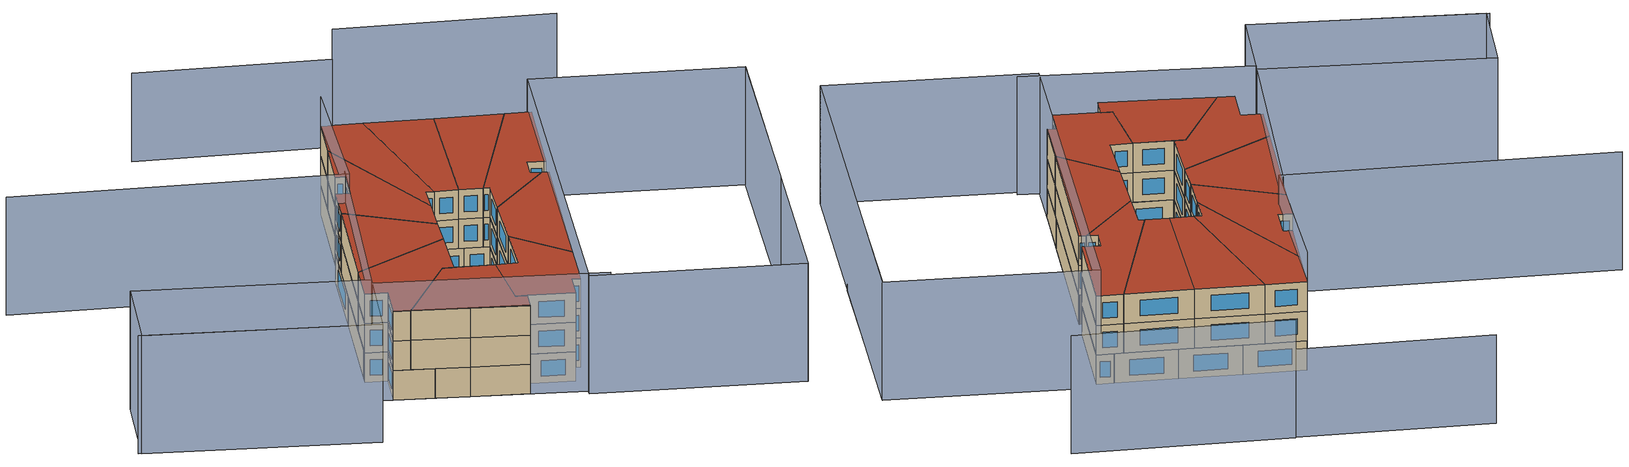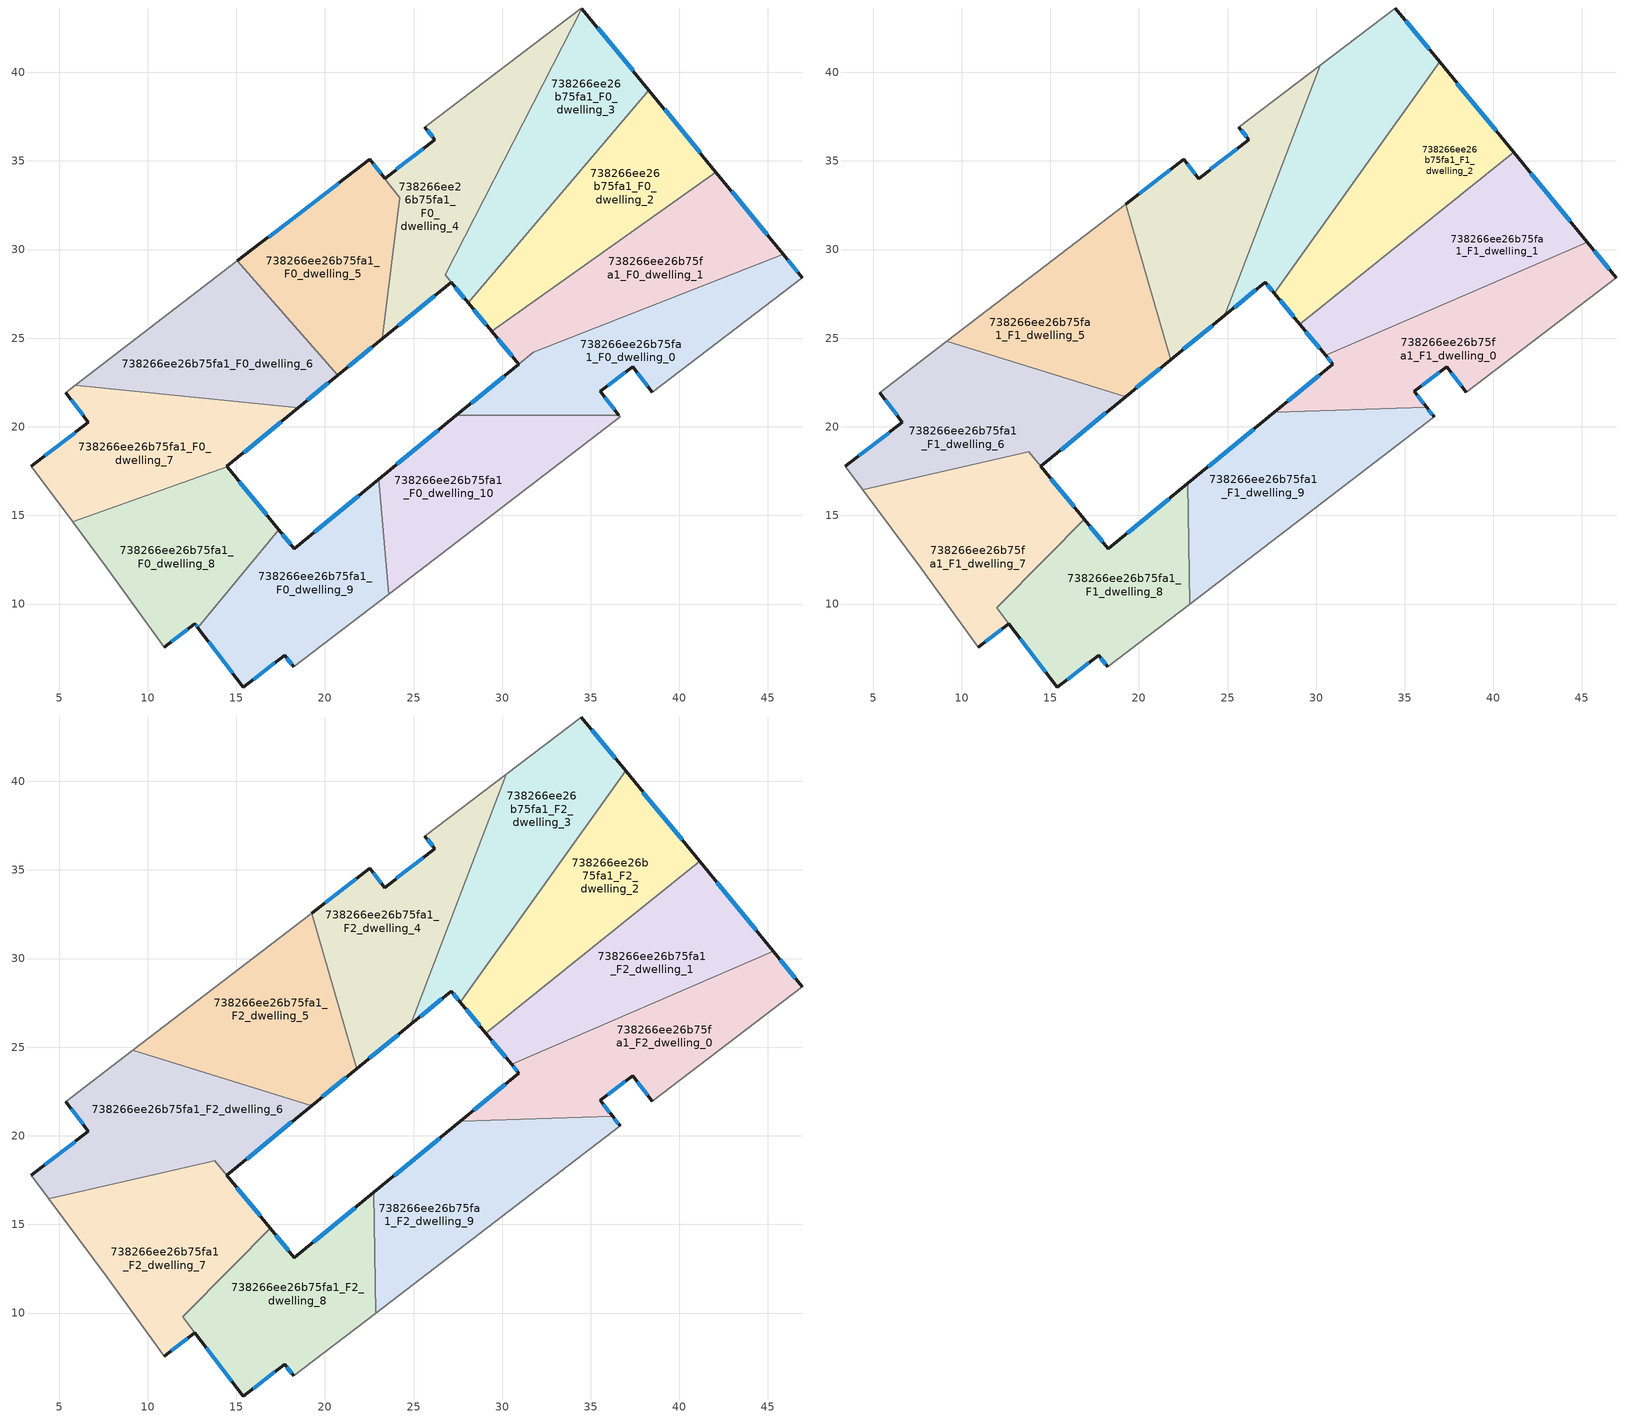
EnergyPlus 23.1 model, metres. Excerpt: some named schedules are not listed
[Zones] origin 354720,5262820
738266ee26b75fa1_F0_dwelling_0
 floor ground (EU_floor_Construction): 45.86,29.74 46.93,28.42 38.47,21.96 37.37,23.4 35.54,22 36.59,20.64 27.42,20.64 31.74,24.2 z0
 wall outside (EU_wall_Construction): 46.93,28.42 45.86,29.74 / 36.59,20.64 35.54,22 37.37,23.4 38.47,21.96 / 30.94,23.53 27.42,20.64 z0:3
 wall adiabatic (EU_wall_Construction): 38.47,21.96 46.93,28.42 z0:3
 wall to 738266ee26b75fa1_F0_dwelling_10 (EU_wall_Construction): 27.42,20.64 36.59,20.64 z0:3
 wall to 738266ee26b75fa1_F0_dwelling_1 (EU_wall_Construction): 31.74,24.2 30.94,23.54 / 45.86,29.74 31.75,24.2 z0:3
 window (EU_Window_Construction): 46.68,28.73 46.11,29.43 / 37.62,23.06 38.21,22.3 / 35.97,22.33 36.94,23.07 / 36.34,20.96 35.79,21.68 / 30.11,22.85 28.25,21.32 z0.7:2.3
 ceiling adiabatic (EU_roof_Construction): 36.59,20.64 36.24,21.09 27.62,20.81 27.42,20.64 z3
738266ee26b75fa1_F0_dwelling_1
 floor ground (EU_floor_Construction): 42.06,34.37 45.86,29.74 31.74,24.2 30.94,23.54 29.4,25.4 z0
 wall outside (EU_wall_Construction): 45.86,29.74 42.06,34.37 / 29.4,25.4 30.94,23.54 z0:3
 wall to 738266ee26b75fa1_F0_dwelling_2 (EU_wall_Construction): 42.06,34.37 29.4,25.4 z0:3
 window (EU_Window_Construction): 44.97,30.82 42.95,33.28 / 29.77,24.96 30.58,23.97 z0.7:2.3
738266ee26b75fa1_F0_dwelling_10
 floor ground (EU_floor_Construction): 36.59,20.64 36.66,20.56 23.61,10.56 23.03,17.03 27.42,20.64 z0
 wall outside (EU_wall_Construction): 27.42,20.64 23.03,17.03 z0:3
 wall to 738266ee26b75fa1_F0_dwelling_9 (EU_wall_Construction): 23.03,17.03 23.61,10.56 z0:3
 wall adiabatic (EU_wall_Construction): 23.61,10.56 36.66,20.56 36.59,20.64 z0:3
 window (EU_Window_Construction): 26.39,19.8 24.06,17.88 z0.7:2.3
 ceiling adiabatic (EU_roof_Construction): 36.66,20.56 36.59,20.64 27.42,20.64 23.03,17.03 23.61,10.56 z3
738266ee26b75fa1_F0_dwelling_2
 floor ground (EU_floor_Construction): 38.27,39 42.06,34.37 29.4,25.4 28.09,26.99 z0
 wall outside (EU_wall_Construction): 28.09,26.99 29.4,25.4 / 42.06,34.37 38.27,39 z0:3
 wall to 738266ee26b75fa1_F0_dwelling_3 (EU_wall_Construction): 38.27,39 28.09,26.99 z0:3
 window (EU_Window_Construction): 28.39,26.62 29.09,25.77 / 41.17,35.46 39.16,37.91 z0.7:2.3
738266ee26b75fa1_F0_dwelling_3
 floor ground (EU_floor_Construction): 34.5,43.6 38.27,39 28.09,26.99 26.78,28.58 z0
 wall outside (EU_wall_Construction): 38.27,39 34.5,43.6 / 27.12,28.16 28.09,26.99 z0:3
 wall to 738266ee26b75fa1_F0_dwelling_4 (EU_wall_Construction): 34.5,43.6 26.78,28.58 27.12,28.16 z0:3
 window (EU_Window_Construction): 37.39,40.08 35.39,42.52 / 27.35,27.88 27.86,27.27 z0.7:2.3
 ceiling adiabatic (EU_roof_Construction): 27.63,27.54 36.97,40.59 34.5,43.6 26.78,28.58 z3
738266ee26b75fa1_F0_dwelling_4
 floor ground (EU_floor_Construction): 34.48,43.63 34.5,43.6 26.78,28.58 27.12,28.16 23.23,24.96 24.21,32.93 23.37,34.01 26.21,36.19 25.65,36.9 z0
 wall outside (EU_wall_Construction): 25.65,36.9 26.21,36.19 23.37,34.01 / 23.23,24.96 27.12,28.16 z0:3
 wall to 738266ee26b75fa1_F0_dwelling_5 (EU_wall_Construction): 23.37,34.01 24.21,32.93 23.23,24.96 z0:3
 wall adiabatic (EU_wall_Construction): 34.5,43.6 34.48,43.63 25.65,36.9 z0:3
 window (EU_Window_Construction): 25.54,35.68 24.04,34.52 / 25.78,36.73 26.08,36.35 / 24.14,25.71 26.21,27.41 z0.7:2.3
738266ee26b75fa1_F0_dwelling_5
 floor ground (EU_floor_Construction): 22.54,35.09 24.21,32.93 23.23,24.96 20.72,22.9 15.07,29.36 z0
 wall outside (EU_wall_Construction): 23.37,34.01 22.54,35.09 15.07,29.36 / 20.72,22.9 23.23,24.96 z0:3
 wall to 738266ee26b75fa1_F0_dwelling_6 (EU_wall_Construction): 15.07,29.36 20.72,22.9 z0:3
 window (EU_Window_Construction): 20.78,33.74 16.82,30.7 / 23.18,34.27 22.73,34.84 / 21.31,23.39 22.64,24.48 z0.7:2.3
738266ee26b75fa1_F0_dwelling_6
 floor ground (EU_floor_Construction): 15.07,29.36 20.72,22.9 18.49,21.07 5.91,22.33 z0
 wall outside (EU_wall_Construction): 18.49,21.07 20.72,22.9 z0:3
 wall to 738266ee26b75fa1_F0_dwelling_7 (EU_wall_Construction): 5.91,22.33 18.49,21.07 z0:3
 wall adiabatic (EU_wall_Construction): 15.07,29.36 5.91,22.33 z0:3
 window (EU_Window_Construction): 19.01,21.5 20.2,22.47 z0.7:2.3
738266ee26b75fa1_F0_dwelling_7
 floor ground (EU_floor_Construction): 18.49,21.07 14.46,17.76 14.48,17.74 5.76,14.64 3.43,17.78 6.66,20.26 5.37,21.92 5.91,22.33 z0
 wall outside (EU_wall_Construction): 5.37,21.92 6.66,20.26 3.43,17.78 / 14.48,17.74 14.46,17.76 18.49,21.07 z0:3
 wall adiabatic (EU_wall_Construction): 5.91,22.33 5.37,21.92 / 3.43,17.78 5.76,14.64 z0:3
 wall to 738266ee26b75fa1_F0_dwelling_8 (EU_wall_Construction): 5.76,14.64 14.48,17.74 z0:3
 window (EU_Window_Construction): 5.67,21.53 6.36,20.65 / 15.41,18.54 17.54,20.29 / 5.9,19.68 4.19,18.36 z0.7:2.3
738266ee26b75fa1_F0_dwelling_8
 floor ground (EU_floor_Construction): 14.48,17.74 17.4,14.2 12.83,8.66 12.66,8.88 10.94,7.55 7.69,12.04 5.76,14.64 z0
 wall outside (EU_wall_Construction): 17.4,14.2 14.48,17.74 / 10.94,7.55 12.66,8.88 12.83,8.66 z0:3
 wall adiabatic (EU_wall_Construction): 5.76,14.64 7.69,12.04 10.94,7.55 z0:3
 wall to 738266ee26b75fa1_F0_dwelling_9 (EU_wall_Construction): 12.83,8.66 17.4,14.2 z0:3
 window (EU_Window_Construction): 16.71,15.03 15.17,16.91 / 12.7,8.83 12.79,8.71 / 11.34,7.86 12.25,8.57 z0.7:2.3
738266ee26b75fa1_F0_dwelling_9
 floor ground (EU_floor_Construction): 23.03,17.03 23.61,10.56 18.24,6.45 17.73,7.11 15.4,5.32 12.83,8.66 17.4,14.2 18.28,13.13 z0
 wall outside (EU_wall_Construction): 12.83,8.66 15.4,5.32 17.73,7.11 18.24,6.45 / 23.03,17.03 18.28,13.13 17.4,14.2 z0:3
 wall adiabatic (EU_wall_Construction): 18.24,6.45 23.61,10.56 z0:3
 window (EU_Window_Construction): 15.94,5.74 17.18,6.69 / 13.43,7.87 14.79,6.1 / 18.07,13.38 17.6,13.95 / 21.91,16.12 19.39,14.05 / 17.85,6.95 18.12,6.6 z0.7:2.3
738266ee26b75fa1_F1_dwelling_0
 floor to 738266ee26b75fa1_F0_dwelling_0 (EU_floor_Construction): 45.86,29.74 46.93,28.42 38.47,21.96 37.37,23.4 35.54,22 36.24,21.09 27.62,20.81 31.75,24.2 z3
 floor to 738266ee26b75fa1_F0_dwelling_1 (EU_floor_Construction): 45.31,30.4 45.86,29.74 31.74,24.2 30.94,23.54 30.54,24.03 z3
 wall outside (EU_wall_Construction): 36.24,21.09 35.54,22 37.37,23.4 38.47,21.96 / 30.54,24.03 30.94,23.54 27.62,20.81 / 46.93,28.42 45.31,30.4 z3:6
 wall to 738266ee26b75fa1_F1_dwelling_9 (EU_wall_Construction): 27.62,20.81 36.24,21.09 z3:6
 wall to 738266ee26b75fa1_F1_dwelling_1 (EU_wall_Construction): 45.31,30.4 30.54,24.03 z3:6
 wall adiabatic (EU_wall_Construction): 38.47,21.96 46.93,28.42 z3:6
 window (EU_Window_Construction): 36.08,21.31 35.71,21.79 / 30.16,22.9 28.4,21.45 / 30.63,23.91 30.85,23.65 / 46.55,28.89 45.69,29.94 / 37.62,23.06 38.21,22.3 / 35.97,22.33 36.94,23.07 z3.7:5.3
738266ee26b75fa1_F1_dwelling_1
 floor to 738266ee26b75fa1_F0_dwelling_1 (EU_floor_Construction): 42.06,34.37 45.31,30.4 30.54,24.03 29.4,25.4 z3
 floor to 738266ee26b75fa1_F0_dwelling_2 (EU_floor_Construction): 41.14,35.5 42.06,34.37 29.4,25.4 29.08,25.79 z3
 wall outside (EU_wall_Construction): 29.08,25.79 30.54,24.03 / 45.31,30.4 41.14,35.5 z3:6
 wall to 738266ee26b75fa1_F1_dwelling_2 (EU_wall_Construction): 41.14,35.5 29.08,25.79 z3:6
 window (EU_Window_Construction): 29.42,25.37 30.2,24.44 / 44.33,31.6 42.12,34.3 z3.7:5.3
738266ee26b75fa1_F1_dwelling_2
 floor to 738266ee26b75fa1_F0_dwelling_2 (EU_floor_Construction): 38.27,39 41.14,35.5 29.08,25.79 28.09,26.99 z3
 floor to 738266ee26b75fa1_F0_dwelling_3 (EU_floor_Construction): 36.97,40.59 38.27,39 28.09,26.99 27.93,27.18 27.63,27.54 z3
 wall outside (EU_wall_Construction): 27.63,27.54 29.08,25.79 / 41.14,35.5 36.97,40.59 z3:6
 wall to 738266ee26b75fa1_F1_dwelling_3 (EU_wall_Construction): 36.97,40.59 27.63,27.54 z3:6
 window (EU_Window_Construction): 27.97,27.13 28.74,26.2 / 40.16,36.69 37.95,39.39 z3.7:5.3
738266ee26b75fa1_F1_dwelling_3
 floor to 738266ee26b75fa1_F0_dwelling_4 (EU_floor_Construction): 34.48,43.63 34.5,43.6 26.78,28.58 27.12,28.16 24.85,26.29 30.23,40.39 z3
 floor adiabatic (EU_floor_Construction): 34.5,43.6 34.48,43.63 36.97,40.59 27.63,27.54 26.78,28.58 z3
 wall outside (EU_wall_Construction): 24.85,26.29 27.12,28.16 27.63,27.54 / 36.97,40.59 34.48,43.63 z3:6
 wall to 738266ee26b75fa1_F1_dwelling_4 (EU_wall_Construction): 30.23,40.39 24.85,26.29 z3:6
 wall adiabatic (EU_wall_Construction): 34.48,43.63 30.23,40.39 z3:6
 window (EU_Window_Construction): 27.24,28.01 27.51,27.68 / 25.39,26.73 26.59,27.72 / 36.38,41.3 35.06,42.92 z3.7:5.3
738266ee26b75fa1_F1_dwelling_4
 floor to 738266ee26b75fa1_F0_dwelling_4 (EU_floor_Construction): 30.23,40.39 24.85,26.29 23.23,24.96 24.21,32.93 23.37,34.01 26.21,36.19 25.65,36.9 z3
 floor to 738266ee26b75fa1_F0_dwelling_5 (EU_floor_Construction): 22.54,35.09 24.21,32.93 23.23,24.96 21.79,23.78 19.26,32.57 z3
 wall outside (EU_wall_Construction): 25.65,36.9 26.21,36.19 23.37,34.01 22.54,35.09 19.26,32.57 / 21.79,23.78 24.85,26.29 z3:6
 wall adiabatic (EU_wall_Construction): 30.23,40.39 25.65,36.9 z3:6
 wall to 738266ee26b75fa1_F1_dwelling_5 (EU_wall_Construction): 19.26,32.57 21.79,23.78 z3:6
 window (EU_Window_Construction): 25.54,35.68 24.04,34.52 / 25.78,36.73 26.08,36.35 / 22.51,24.37 24.14,25.7 / 21.77,34.5 20.03,33.16 / 23.18,34.26 22.74,34.83 z3.7:5.3
738266ee26b75fa1_F1_dwelling_5
 floor to 738266ee26b75fa1_F0_dwelling_6 (EU_floor_Construction): 15.07,29.36 20.72,22.9 19.27,21.71 9.16,24.83 z3
 floor to 738266ee26b75fa1_F0_dwelling_5 (EU_floor_Construction): 19.26,32.57 21.79,23.78 20.72,22.9 15.07,29.36 z3
 wall outside (EU_wall_Construction): 19.27,21.71 21.79,23.78 z3:6
 wall to 738266ee26b75fa1_F1_dwelling_6 (EU_wall_Construction): 9.16,24.83 19.27,21.71 z3:6
 wall adiabatic (EU_wall_Construction): 19.26,32.57 9.16,24.83 z3:6
 window (EU_Window_Construction): 19.86,22.19 21.2,23.29 z3.7:5.3
738266ee26b75fa1_F1_dwelling_6
 floor to 738266ee26b75fa1_F0_dwelling_6 (EU_floor_Construction): 19.27,21.71 18.49,21.07 5.91,22.33 9.16,24.83 z3
 floor to 738266ee26b75fa1_F0_dwelling_7 (EU_floor_Construction): 18.49,21.07 14.46,17.76 13.77,18.6 4.41,16.45 3.43,17.78 6.66,20.26 5.37,21.92 5.91,22.33 z3
 wall outside (EU_wall_Construction): 5.37,21.92 6.66,20.26 3.43,17.78 / 14.46,17.76 19.27,21.71 z3:6
 wall adiabatic (EU_wall_Construction): 3.43,17.78 4.41,16.45 / 9.16,24.83 5.37,21.92 z3:6
 wall to 738266ee26b75fa1_F1_dwelling_7 (EU_wall_Construction): 4.41,16.45 13.77,18.6 14.46,17.76 z3:6
 window (EU_Window_Construction): 5.9,19.68 4.19,18.36 / 5.67,21.53 6.36,20.65 / 15.59,18.69 18.14,20.78 z3.7:5.3
738266ee26b75fa1_F1_dwelling_7
 floor to 738266ee26b75fa1_F0_dwelling_7 (EU_floor_Construction): 13.77,18.6 14.48,17.73 5.76,14.64 4.41,16.45 z3
 floor to 738266ee26b75fa1_F0_dwelling_8 (EU_floor_Construction): 14.48,17.73 16.91,14.79 11.97,9.78 12.66,8.88 10.94,7.55 7.69,12.04 5.76,14.64 z3
 wall outside (EU_wall_Construction): 10.94,7.55 12.66,8.88 / 16.91,14.79 14.46,17.76 z3:6
 wall adiabatic (EU_wall_Construction): 4.41,16.45 7.69,12.04 10.94,7.55 z3:6
 wall to 738266ee26b75fa1_F1_dwelling_8 (EU_wall_Construction): 12.66,8.88 11.97,9.78 14.76,12.61 / 14.77,12.61 16.91,14.79 z3:6
 window (EU_Window_Construction): 11.34,7.86 12.25,8.57 / 16.34,15.48 15.04,17.06 z3.7:5.3
738266ee26b75fa1_F1_dwelling_8
 floor to 738266ee26b75fa1_F0_dwelling_9 (EU_floor_Construction): 22.76,16.81 22.87,9.99 18.24,6.45 17.73,7.11 15.4,5.32 12.83,8.66 17.4,14.2 18.28,13.13 z3
 floor to 738266ee26b75fa1_F0_dwelling_8 (EU_floor_Construction): 16.91,14.79 17.4,14.2 12.83,8.66 11.97,9.78 z3
 wall outside (EU_wall_Construction): 22.76,16.81 18.28,13.13 16.91,14.79 / 12.66,8.88 15.4,5.32 17.73,7.11 18.24,6.45 z3:6
 wall to 738266ee26b75fa1_F1_dwelling_9 (EU_wall_Construction): 22.87,9.99 22.76,16.81 z3:6
 wall adiabatic (EU_wall_Construction): 18.24,6.45 22.87,9.99 z3:6
 window (EU_Window_Construction): 17.96,13.52 17.24,14.4 / 21.71,15.95 19.33,14 / 17.85,6.95 18.12,6.6 / 15.94,5.74 17.18,6.69 / 13.3,8.04 14.75,6.15 z3.7:5.3
738266ee26b75fa1_F1_dwelling_9
 floor to 738266ee26b75fa1_F0_dwelling_9 (EU_floor_Construction): 23.03,17.03 23.61,10.56 22.87,9.99 22.76,16.81 z3
 floor adiabatic (EU_floor_Construction): 36.24,21.09 36.66,20.56 22.87,9.99 23.61,10.56 23.03,17.03 22.76,16.81 27.62,20.81 z3
 wall outside (EU_wall_Construction): 27.62,20.81 22.76,16.81 / 36.66,20.56 36.24,21.09 z3:6
 wall adiabatic (EU_wall_Construction): 22.87,9.99 36.66,20.56 z3:6
 window (EU_Window_Construction): 26.48,19.87 23.9,17.75 / 36.56,20.68 36.34,20.97 z3.7:5.3
738266ee26b75fa1_F2_dwelling_0
 floor to 738266ee26b75fa1_F1_dwelling_0 (EU_floor_Construction): 45.31,30.4 46.93,28.42 38.47,21.96 37.37,23.4 35.54,22 36.24,21.09 27.62,20.81 30.94,23.54 30.54,24.03 z6
 wall outside (EU_wall_Construction): 36.24,21.09 35.54,22 37.37,23.4 38.47,21.96 / 30.54,24.03 30.94,23.54 27.62,20.81 / 46.93,28.42 45.31,30.4 z6:9
 wall to 738266ee26b75fa1_F2_dwelling_9 (EU_wall_Construction): 27.62,20.81 36.24,21.09 z6:9
 wall to 738266ee26b75fa1_F2_dwelling_1 (EU_wall_Construction): 45.31,30.4 30.54,24.03 z6:9
 wall adiabatic (EU_wall_Construction): 38.47,21.96 46.93,28.42 z6:9
 window (EU_Window_Construction): 36.08,21.31 35.71,21.79 / 30.16,22.9 28.4,21.45 / 30.63,23.91 30.85,23.65 / 46.55,28.89 45.69,29.94 / 37.62,23.06 38.21,22.3 / 35.97,22.33 36.94,23.07 z6.7:8.3
 roof outside (EU_roof_Construction): 46.93,28.42 45.31,30.4 30.54,24.03 30.94,23.54 27.62,20.81 36.24,21.09 35.54,22 37.37,23.4 38.47,21.96 z9
738266ee26b75fa1_F2_dwelling_1
 floor to 738266ee26b75fa1_F1_dwelling_1 (EU_floor_Construction): 41.14,35.5 45.31,30.4 30.54,24.03 29.08,25.79 z6
 wall outside (EU_wall_Construction): 29.08,25.79 30.54,24.03 / 45.31,30.4 41.14,35.5 z6:9
 wall to 738266ee26b75fa1_F2_dwelling_2 (EU_wall_Construction): 41.14,35.5 29.08,25.79 z6:9
 window (EU_Window_Construction): 29.42,25.37 30.2,24.44 / 44.33,31.6 42.12,34.3 z6.7:8.3
 roof outside (EU_roof_Construction): 45.31,30.4 41.14,35.5 29.08,25.79 30.54,24.03 z9
738266ee26b75fa1_F2_dwelling_2
 floor to 738266ee26b75fa1_F1_dwelling_2 (EU_floor_Construction): 36.97,40.59 41.14,35.5 29.08,25.79 27.63,27.54 z6
 wall outside (EU_wall_Construction): 27.63,27.54 29.08,25.79 / 41.14,35.5 36.97,40.59 z6:9
 wall to 738266ee26b75fa1_F2_dwelling_3 (EU_wall_Construction): 36.97,40.59 27.63,27.54 z6:9
 window (EU_Window_Construction): 27.97,27.13 28.74,26.2 / 40.16,36.69 37.95,39.39 z6.7:8.3
 roof outside (EU_roof_Construction): 41.14,35.5 36.97,40.59 27.63,27.54 29.08,25.79 z9
738266ee26b75fa1_F2_dwelling_3
 floor to 738266ee26b75fa1_F1_dwelling_3 (EU_floor_Construction): 34.48,43.63 36.97,40.59 27.63,27.54 27.12,28.16 24.85,26.29 30.23,40.39 z6
 wall outside (EU_wall_Construction): 24.85,26.29 27.12,28.16 27.63,27.54 / 36.97,40.59 34.48,43.63 z6:9
 wall to 738266ee26b75fa1_F2_dwelling_4 (EU_wall_Construction): 30.23,40.39 24.85,26.29 z6:9
 wall adiabatic (EU_wall_Construction): 34.48,43.63 30.23,40.39 z6:9
 window (EU_Window_Construction): 27.24,28.01 27.51,27.68 / 25.39,26.73 26.59,27.72 / 36.38,41.3 35.06,42.92 z6.7:8.3
 roof outside (EU_roof_Construction): 27.63,27.54 36.97,40.59 34.48,43.63 30.23,40.39 24.85,26.29 27.12,28.16 z9
738266ee26b75fa1_F2_dwelling_4
 floor to 738266ee26b75fa1_F1_dwelling_4 (EU_floor_Construction): 30.23,40.39 24.85,26.29 21.79,23.78 19.26,32.57 22.54,35.09 23.37,34.01 26.21,36.19 25.65,36.9 z6
 wall outside (EU_wall_Construction): 25.65,36.9 26.21,36.19 23.37,34.01 22.54,35.09 19.26,32.57 / 21.79,23.78 24.85,26.29 z6:9
 wall adiabatic (EU_wall_Construction): 30.23,40.39 25.65,36.9 z6:9
 wall to 738266ee26b75fa1_F2_dwelling_5 (EU_wall_Construction): 19.26,32.57 21.79,23.78 z6:9
 window (EU_Window_Construction): 25.54,35.68 24.04,34.52 / 25.78,36.73 26.08,36.35 / 22.51,24.37 24.14,25.7 / 21.77,34.5 20.03,33.16 / 23.18,34.26 22.74,34.83 z6.7:8.3
 roof outside (EU_roof_Construction): 24.85,26.29 30.23,40.39 25.65,36.9 26.21,36.19 23.37,34.01 22.54,35.09 19.26,32.57 21.79,23.78 z9
738266ee26b75fa1_F2_dwelling_5
 floor to 738266ee26b75fa1_F1_dwelling_5 (EU_floor_Construction): 19.26,32.57 21.79,23.78 19.27,21.71 9.16,24.83 z6
 wall outside (EU_wall_Construction): 19.27,21.71 21.79,23.78 z6:9
 wall to 738266ee26b75fa1_F2_dwelling_6 (EU_wall_Construction): 9.16,24.83 19.27,21.71 z6:9
 wall adiabatic (EU_wall_Construction): 19.26,32.57 9.16,24.83 z6:9
 window (EU_Window_Construction): 19.86,22.19 21.2,23.29 z6.7:8.3
 roof outside (EU_roof_Construction): 21.79,23.78 19.26,32.57 9.16,24.83 19.27,21.71 z9
738266ee26b75fa1_F2_dwelling_6
 floor to 738266ee26b75fa1_F1_dwelling_6 (EU_floor_Construction): 19.27,21.71 14.46,17.76 13.77,18.6 4.41,16.45 3.43,17.78 6.66,20.26 5.37,21.92 9.16,24.83 z6
 wall outside (EU_wall_Construction): 5.37,21.92 6.66,20.26 3.43,17.78 / 14.46,17.76 19.27,21.71 z6:9
 wall adiabatic (EU_wall_Construction): 3.43,17.78 4.41,16.45 / 9.16,24.83 5.37,21.92 z6:9
 wall to 738266ee26b75fa1_F2_dwelling_7 (EU_wall_Construction): 4.41,16.45 13.77,18.6 14.46,17.76 z6:9
 window (EU_Window_Construction): 5.9,19.68 4.19,18.36 / 5.67,21.53 6.36,20.65 / 15.59,18.69 18.14,20.78 z6.7:8.3
 roof outside (EU_roof_Construction): 14.46,17.76 19.27,21.71 9.16,24.83 5.37,21.92 6.66,20.26 3.43,17.78 4.41,16.45 13.77,18.6 z9
738266ee26b75fa1_F2_dwelling_7
 floor to 738266ee26b75fa1_F1_dwelling_7 (EU_floor_Construction): 13.77,18.6 16.91,14.79 11.97,9.78 12.66,8.88 10.94,7.55 7.69,12.04 4.41,16.45 z6
 wall outside (EU_wall_Construction): 10.94,7.55 12.66,8.88 / 16.91,14.79 14.46,17.76 z6:9
 wall adiabatic (EU_wall_Construction): 4.41,16.45 7.69,12.04 10.94,7.55 z6:9
 wall to 738266ee26b75fa1_F2_dwelling_8 (EU_wall_Construction): 12.66,8.88 11.97,9.78 14.76,12.61 / 14.77,12.61 16.91,14.79 z6:9
 window (EU_Window_Construction): 11.34,7.86 12.25,8.57 / 16.34,15.48 15.04,17.06 z6.7:8.3
 roof outside (EU_roof_Construction): 12.66,8.88 11.97,9.78 16.91,14.79 13.77,18.6 4.41,16.45 7.69,12.04 10.94,7.55 z9
738266ee26b75fa1_F2_dwelling_8
 floor to 738266ee26b75fa1_F1_dwelling_8 (EU_floor_Construction): 22.76,16.81 22.87,9.99 18.24,6.45 17.73,7.11 15.4,5.32 11.97,9.78 16.91,14.79 18.28,13.13 z6
 wall outside (EU_wall_Construction): 22.76,16.81 18.28,13.13 16.91,14.79 / 12.66,8.88 15.4,5.32 17.73,7.11 18.24,6.45 z6:9
 wall to 738266ee26b75fa1_F2_dwelling_9 (EU_wall_Construction): 22.87,9.99 22.76,16.81 z6:9
 wall adiabatic (EU_wall_Construction): 18.24,6.45 22.87,9.99 z6:9
 window (EU_Window_Construction): 17.96,13.52 17.24,14.4 / 21.71,15.95 19.33,14 / 17.85,6.95 18.12,6.6 / 15.94,5.74 17.18,6.69 / 13.3,8.04 14.75,6.15 z6.7:8.3
 roof outside (EU_roof_Construction): 22.87,9.99 22.76,16.81 18.28,13.13 16.91,14.79 11.97,9.78 15.4,5.32 17.73,7.11 18.24,6.45 z9
738266ee26b75fa1_F2_dwelling_9
 floor to 738266ee26b75fa1_F1_dwelling_9 (EU_floor_Construction): 36.24,21.09 36.66,20.56 22.87,9.99 22.76,16.81 27.62,20.81 z6
 wall outside (EU_wall_Construction): 27.62,20.81 22.76,16.81 / 36.66,20.56 36.24,21.09 z6:9
 wall adiabatic (EU_wall_Construction): 22.87,9.99 36.66,20.56 z6:9
 window (EU_Window_Construction): 26.48,19.87 23.9,17.75 / 36.56,20.68 36.34,20.97 z6.7:8.3
 roof outside (EU_roof_Construction): 36.66,20.56 36.24,21.09 27.62,20.81 22.76,16.81 22.87,9.99 z9
shading: 2.28,19.36 15.39,1.61 / 41.03,-1.51 59.74,13.19 / 34.48,43.63 21.51,33.02 / 21.51,33.02 1.27,57.73 / 60.93,33.95 47.54,50.03 / -18.31,32.22 -4.88,14.03 / 21.8,33.66 2.2,19.26 / 59.79,13.13 26.2,-13.1 / 26.2,-13.1 13.7,2.9 / 13.7,2.9 47.29,29.13 / 47.29,29.13 59.79,13.13 / -4.87,14.01 -18.18,31.92 / -18.18,31.92 -10.45,37.66 / -10.45,37.66 2.86,19.75 / 2.86,19.75 -4.87,14.01 z0:12; 47.5,49.99 35.53,64.38 z0:9
[Building]
EU S2 Campaign: North Axis=0; Terrain=City; Solar Distribution=FullExterior
[Site:Location]
Budapest.Ferenc.Liszt.Intl.AP: Latitude=47.437; Longitude=19.256; Time Zone=1; Elevation=185
[SizingPeriod:WeatherFileDays]
AnnualSizingPeriod: Begin Month=1; Begin Day of Month=1; End Month=12; End Day of Month=31; Day of Week for Start Day=Monday; Use Weather File Daylight Saving Period=No; Use Weather File Rain and Snow Indicators=No
[MATERIAL]
EU_InternalMass_Material: Roughness=MediumRough; Thickness=0.1; Conductivity=1; Density=1800; Specific Heat=900; Thermal Absorptance=0.9; Solar Absorptance=0.7; Visible Absorptance=0.7
[MATERIAL:NOMASS] Roughness=MediumRough; Thermal Absorptance=0.9; Solar Absorptance=0.7; Visible Absorptance=0.7
Name | Thermal Resistance
EU_wall_NoMass | 0.832559
EU_roof_NoMass | 1.39638
EU_floor_NoMass | 0.872794
[WINDOWMATERIAL:SIMPLEGLAZINGSYSTEM]
EU_Window_SimpleGlazing: UFactor=2.79869; Solar Heat Gain Coefficient=0.75; Visible Transmittance=0.75
[CONSTRUCTION]
EU_wall_Construction: EU_wall_NoMass
EU_roof_Construction: EU_roof_NoMass
EU_floor_Construction: EU_floor_NoMass
EU_Window_Construction: EU_Window_SimpleGlazing
EU_InternalMass_Construction: EU_InternalMass_Material
[ZONE] Type=1; Multiplier=1; Ceiling Height=autocalculate; Floor Area=autocalculate; Part of Total Floor Area=Yes
Name | Volume
738266ee26b75fa1_F0_dwelling_0 | 186.58
738266ee26b75fa1_F1_dwelling_0; 738266ee26b75fa1_F2_dwelling_0 | 205.806
738266ee26b75fa1_F0_dwelling_1 | 187.631
738266ee26b75fa1_F1_dwelling_1; 738266ee26b75fa1_F2_dwelling_1; 738266ee26b75fa1_F1_dwelling_2; 738266ee26b75fa1_F2_dwelling_2 | 205.801
738266ee26b75fa1_F0_dwelling_10; 738266ee26b75fa1_F0_dwelling_8 | 187.1
738266ee26b75fa1_F0_dwelling_2 | 187.088
738266ee26b75fa1_F0_dwelling_3 | 186.078
738266ee26b75fa1_F1_dwelling_3; 738266ee26b75fa1_F2_dwelling_3 | 205.826
738266ee26b75fa1_F0_dwelling_4 | 190.873
738266ee26b75fa1_F1_dwelling_4; 738266ee26b75fa1_F2_dwelling_4 | 205.787
738266ee26b75fa1_F0_dwelling_5 | 184.318
738266ee26b75fa1_F1_dwelling_5; 738266ee26b75fa1_F2_dwelling_5 | 205.833
738266ee26b75fa1_F0_dwelling_6 | 187.117
738266ee26b75fa1_F1_dwelling_6; 738266ee26b75fa1_F2_dwelling_6 | 209.346
738266ee26b75fa1_F0_dwelling_7 | 187.097
738266ee26b75fa1_F1_dwelling_7; 738266ee26b75fa1_F2_dwelling_7 | 208.664
738266ee26b75fa1_F1_dwelling_8; 738266ee26b75fa1_F2_dwelling_8 | 199.406
738266ee26b75fa1_F0_dwelling_9 | 187.076
738266ee26b75fa1_F1_dwelling_9; 738266ee26b75fa1_F2_dwelling_9 | 205.822
[INTERNALMASS] Construction=EU_InternalMass_Construction
Name | Zone or ZoneList | Surface Area
738266ee26b75fa1_F0_dwelling_0_EU_InternalMass | 738266ee26b75fa1_F0_dwelling_0 | 62.1923
738266ee26b75fa1_F0_dwelling_1_EU_InternalMass | 738266ee26b75fa1_F0_dwelling_1 | 62.5435
738266ee26b75fa1_F0_dwelling_2_EU_InternalMass | 738266ee26b75fa1_F0_dwelling_2 | 62.3629
738266ee26b75fa1_F0_dwelling_3_EU_InternalMass | 738266ee26b75fa1_F0_dwelling_3 | 62.0293
738266ee26b75fa1_F0_dwelling_4_EU_InternalMass | 738266ee26b75fa1_F0_dwelling_4 | 63.6263
738266ee26b75fa1_F0_dwelling_5_EU_InternalMass | 738266ee26b75fa1_F0_dwelling_5 | 61.437
738266ee26b75fa1_F0_dwelling_6_EU_InternalMass | 738266ee26b75fa1_F0_dwelling_6 | 62.3724
738266ee26b75fa1_F0_dwelling_7_EU_InternalMass | 738266ee26b75fa1_F0_dwelling_7 | 62.3656
738266ee26b75fa1_F0_dwelling_8_EU_InternalMass | 738266ee26b75fa1_F0_dwelling_8 | 62.3668
738266ee26b75fa1_F0_dwelling_9_EU_InternalMass | 738266ee26b75fa1_F0_dwelling_9 | 62.3589
738266ee26b75fa1_F0_dwelling_10_EU_InternalMass | 738266ee26b75fa1_F0_dwelling_10 | 62.3667
738266ee26b75fa1_F1_dwelling_0_EU_InternalMass | 738266ee26b75fa1_F1_dwelling_0 | 68.6019
738266ee26b75fa1_F1_dwelling_1_EU_InternalMass | 738266ee26b75fa1_F1_dwelling_1 | 68.6005
738266ee26b75fa1_F1_dwelling_2_EU_InternalMass | 738266ee26b75fa1_F1_dwelling_2 | 68.6003
738266ee26b75fa1_F1_dwelling_3_EU_InternalMass | 738266ee26b75fa1_F1_dwelling_3 | 68.6086
738266ee26b75fa1_F1_dwelling_4_EU_InternalMass | 738266ee26b75fa1_F1_dwelling_4 | 68.5954
738266ee26b75fa1_F1_dwelling_5_EU_InternalMass | 738266ee26b75fa1_F1_dwelling_5 | 68.6109
738266ee26b75fa1_F1_dwelling_6_EU_InternalMass | 738266ee26b75fa1_F1_dwelling_6 | 69.7822
738266ee26b75fa1_F1_dwelling_7_EU_InternalMass | 738266ee26b75fa1_F1_dwelling_7 | 69.5541
738266ee26b75fa1_F1_dwelling_8_EU_InternalMass | 738266ee26b75fa1_F1_dwelling_8 | 66.4688
738266ee26b75fa1_F1_dwelling_9_EU_InternalMass | 738266ee26b75fa1_F1_dwelling_9 | 68.6073
738266ee26b75fa1_F2_dwelling_0_EU_InternalMass | 738266ee26b75fa1_F2_dwelling_0 | 68.6019
738266ee26b75fa1_F2_dwelling_1_EU_InternalMass | 738266ee26b75fa1_F2_dwelling_1 | 68.6005
738266ee26b75fa1_F2_dwelling_2_EU_InternalMass | 738266ee26b75fa1_F2_dwelling_2 | 68.6003
738266ee26b75fa1_F2_dwelling_3_EU_InternalMass | 738266ee26b75fa1_F2_dwelling_3 | 68.6086
738266ee26b75fa1_F2_dwelling_4_EU_InternalMass | 738266ee26b75fa1_F2_dwelling_4 | 68.5954
738266ee26b75fa1_F2_dwelling_5_EU_InternalMass | 738266ee26b75fa1_F2_dwelling_5 | 68.6109
738266ee26b75fa1_F2_dwelling_6_EU_InternalMass | 738266ee26b75fa1_F2_dwelling_6 | 69.7822
738266ee26b75fa1_F2_dwelling_7_EU_InternalMass | 738266ee26b75fa1_F2_dwelling_7 | 69.5541
738266ee26b75fa1_F2_dwelling_8_EU_InternalMass | 738266ee26b75fa1_F2_dwelling_8 | 66.4688
738266ee26b75fa1_F2_dwelling_9_EU_InternalMass | 738266ee26b75fa1_F2_dwelling_9 | 68.6073
[OTHEREQUIPMENT] Fuel Type=Electricity; Design Level Calculation Method=Watts/Area; Power per Zone Floor Area=1; Fraction Latent=0; Fraction Radiant=0; Fraction Lost=0; Carbon Dioxide Generation Rate=0; EndUse Subcategory=EU_Step8_InternalGains
Name | Zone or ZoneList or Space or SpaceList | Schedule
EU_Step8_InternalGain_738266ee26b75fa1_F0_dwelling_0_f000 | 738266ee26b75fa1_F0_dwelling_0 | EU_Step8_GainSchedule_738266ee26b75fa1_F0_dwelling_0_f000
EU_Step8_InternalGain_738266ee26b75fa1_F0_dwelling_1_f000 | 738266ee26b75fa1_F0_dwelling_1 | EU_Step8_GainSchedule_738266ee26b75fa1_F0_dwelling_1_f000
EU_Step8_InternalGain_738266ee26b75fa1_F0_dwelling_2_f000 | 738266ee26b75fa1_F0_dwelling_2 | EU_Step8_GainSchedule_738266ee26b75fa1_F0_dwelling_2_f000
EU_Step8_InternalGain_738266ee26b75fa1_F0_dwelling_3_f000 | 738266ee26b75fa1_F0_dwelling_3 | EU_Step8_GainSchedule_738266ee26b75fa1_F0_dwelling_3_f000
EU_Step8_InternalGain_738266ee26b75fa1_F0_dwelling_4_f000 | 738266ee26b75fa1_F0_dwelling_4 | EU_Step8_GainSchedule_738266ee26b75fa1_F0_dwelling_4_f000
EU_Step8_InternalGain_738266ee26b75fa1_F0_dwelling_5_f000 | 738266ee26b75fa1_F0_dwelling_5 | EU_Step8_GainSchedule_738266ee26b75fa1_F0_dwelling_5_f000
EU_Step8_InternalGain_738266ee26b75fa1_F0_dwelling_6_f000 | 738266ee26b75fa1_F0_dwelling_6 | EU_Step8_GainSchedule_738266ee26b75fa1_F0_dwelling_6_f000
EU_Step8_InternalGain_738266ee26b75fa1_F0_dwelling_7_f000 | 738266ee26b75fa1_F0_dwelling_7 | EU_Step8_GainSchedule_738266ee26b75fa1_F0_dwelling_7_f000
EU_Step8_InternalGain_738266ee26b75fa1_F0_dwelling_8_f000 | 738266ee26b75fa1_F0_dwelling_8 | EU_Step8_GainSchedule_738266ee26b75fa1_F0_dwelling_8_f000
EU_Step8_InternalGain_738266ee26b75fa1_F0_dwelling_9_f000 | 738266ee26b75fa1_F0_dwelling_9 | EU_Step8_GainSchedule_738266ee26b75fa1_F0_dwelling_9_f000
EU_Step8_InternalGain_738266ee26b75fa1_F0_dwelling_10_f000 | 738266ee26b75fa1_F0_dwelling_10 | EU_Step8_GainSchedule_738266ee26b75fa1_F0_dwelling_10_f000
EU_Step8_InternalGain_738266ee26b75fa1_F1_dwelling_0_f000 | 738266ee26b75fa1_F1_dwelling_0 | EU_Step8_GainSchedule_738266ee26b75fa1_F1_dwelling_0_f000
EU_Step8_InternalGain_738266ee26b75fa1_F1_dwelling_1_f000 | 738266ee26b75fa1_F1_dwelling_1 | EU_Step8_GainSchedule_738266ee26b75fa1_F1_dwelling_1_f000
EU_Step8_InternalGain_738266ee26b75fa1_F1_dwelling_2_f000 | 738266ee26b75fa1_F1_dwelling_2 | EU_Step8_GainSchedule_738266ee26b75fa1_F1_dwelling_2_f000
EU_Step8_InternalGain_738266ee26b75fa1_F1_dwelling_3_f000 | 738266ee26b75fa1_F1_dwelling_3 | EU_Step8_GainSchedule_738266ee26b75fa1_F1_dwelling_3_f000
EU_Step8_InternalGain_738266ee26b75fa1_F1_dwelling_4_f000 | 738266ee26b75fa1_F1_dwelling_4 | EU_Step8_GainSchedule_738266ee26b75fa1_F1_dwelling_4_f000
EU_Step8_InternalGain_738266ee26b75fa1_F1_dwelling_5_f000 | 738266ee26b75fa1_F1_dwelling_5 | EU_Step8_GainSchedule_738266ee26b75fa1_F1_dwelling_5_f000
EU_Step8_InternalGain_738266ee26b75fa1_F1_dwelling_6_f000 | 738266ee26b75fa1_F1_dwelling_6 | EU_Step8_GainSchedule_738266ee26b75fa1_F1_dwelling_6_f000
EU_Step8_InternalGain_738266ee26b75fa1_F1_dwelling_7_f000 | 738266ee26b75fa1_F1_dwelling_7 | EU_Step8_GainSchedule_738266ee26b75fa1_F1_dwelling_7_f000
EU_Step8_InternalGain_738266ee26b75fa1_F1_dwelling_8_f000 | 738266ee26b75fa1_F1_dwelling_8 | EU_Step8_GainSchedule_738266ee26b75fa1_F1_dwelling_8_f000
EU_Step8_InternalGain_738266ee26b75fa1_F1_dwelling_9_f000 | 738266ee26b75fa1_F1_dwelling_9 | EU_Step8_GainSchedule_738266ee26b75fa1_F1_dwelling_9_f000
EU_Step8_InternalGain_738266ee26b75fa1_F2_dwelling_0_f000 | 738266ee26b75fa1_F2_dwelling_0 | EU_Step8_GainSchedule_738266ee26b75fa1_F2_dwelling_0_f000
EU_Step8_InternalGain_738266ee26b75fa1_F2_dwelling_1_f000 | 738266ee26b75fa1_F2_dwelling_1 | EU_Step8_GainSchedule_738266ee26b75fa1_F2_dwelling_1_f000
EU_Step8_InternalGain_738266ee26b75fa1_F2_dwelling_2_f000 | 738266ee26b75fa1_F2_dwelling_2 | EU_Step8_GainSchedule_738266ee26b75fa1_F2_dwelling_2_f000
EU_Step8_InternalGain_738266ee26b75fa1_F2_dwelling_3_f000 | 738266ee26b75fa1_F2_dwelling_3 | EU_Step8_GainSchedule_738266ee26b75fa1_F2_dwelling_3_f000
EU_Step8_InternalGain_738266ee26b75fa1_F2_dwelling_4_f000 | 738266ee26b75fa1_F2_dwelling_4 | EU_Step8_GainSchedule_738266ee26b75fa1_F2_dwelling_4_f000
EU_Step8_InternalGain_738266ee26b75fa1_F2_dwelling_5_f000 | 738266ee26b75fa1_F2_dwelling_5 | EU_Step8_GainSchedule_738266ee26b75fa1_F2_dwelling_5_f000
EU_Step8_InternalGain_738266ee26b75fa1_F2_dwelling_6_f000 | 738266ee26b75fa1_F2_dwelling_6 | EU_Step8_GainSchedule_738266ee26b75fa1_F2_dwelling_6_f000
EU_Step8_InternalGain_738266ee26b75fa1_F2_dwelling_7_f000 | 738266ee26b75fa1_F2_dwelling_7 | EU_Step8_GainSchedule_738266ee26b75fa1_F2_dwelling_7_f000
EU_Step8_InternalGain_738266ee26b75fa1_F2_dwelling_8_f000 | 738266ee26b75fa1_F2_dwelling_8 | EU_Step8_GainSchedule_738266ee26b75fa1_F2_dwelling_8_f000
EU_Step8_InternalGain_738266ee26b75fa1_F2_dwelling_9_f000 | 738266ee26b75fa1_F2_dwelling_9 | EU_Step8_GainSchedule_738266ee26b75fa1_F2_dwelling_9_f000
[ZONEVENTILATION:DESIGNFLOWRATE] Schedule=EU_AlwaysOn; Design Flow Rate Calculation Method=AirChanges/Hour; Air Changes per Hour=0.475469; Ventilation Type=Natural; Fan Pressure Rise=0; Fan Total Efficiency=1; Constant Term Coefficient=1; Temperature Term Coefficient=0; Velocity Term Coefficient=0; Velocity Squared Term Coefficient=0; Minimum Indoor Temperature=-100; Maximum Indoor Temperature=100; Delta Temperature=-100; Minimum Outdoor Temperature=-100; Maximum Outdoor Temperature=100; Maximum Wind Speed=40
Name | Zone or ZoneList or Space or SpaceList
EU_ConstantAir_738266ee26b75fa1_F0_dwelling_0 | 738266ee26b75fa1_F0_dwelling_0
EU_ConstantAir_738266ee26b75fa1_F0_dwelling_1 | 738266ee26b75fa1_F0_dwelling_1
EU_ConstantAir_738266ee26b75fa1_F0_dwelling_2 | 738266ee26b75fa1_F0_dwelling_2
EU_ConstantAir_738266ee26b75fa1_F0_dwelling_3 | 738266ee26b75fa1_F0_dwelling_3
EU_ConstantAir_738266ee26b75fa1_F0_dwelling_4 | 738266ee26b75fa1_F0_dwelling_4
EU_ConstantAir_738266ee26b75fa1_F0_dwelling_5 | 738266ee26b75fa1_F0_dwelling_5
EU_ConstantAir_738266ee26b75fa1_F0_dwelling_6 | 738266ee26b75fa1_F0_dwelling_6
EU_ConstantAir_738266ee26b75fa1_F0_dwelling_7 | 738266ee26b75fa1_F0_dwelling_7
EU_ConstantAir_738266ee26b75fa1_F0_dwelling_8 | 738266ee26b75fa1_F0_dwelling_8
EU_ConstantAir_738266ee26b75fa1_F0_dwelling_9 | 738266ee26b75fa1_F0_dwelling_9
EU_ConstantAir_738266ee26b75fa1_F0_dwelling_10 | 738266ee26b75fa1_F0_dwelling_10
EU_ConstantAir_738266ee26b75fa1_F1_dwelling_0 | 738266ee26b75fa1_F1_dwelling_0
EU_ConstantAir_738266ee26b75fa1_F1_dwelling_1 | 738266ee26b75fa1_F1_dwelling_1
EU_ConstantAir_738266ee26b75fa1_F1_dwelling_2 | 738266ee26b75fa1_F1_dwelling_2
EU_ConstantAir_738266ee26b75fa1_F1_dwelling_3 | 738266ee26b75fa1_F1_dwelling_3
EU_ConstantAir_738266ee26b75fa1_F1_dwelling_4 | 738266ee26b75fa1_F1_dwelling_4
EU_ConstantAir_738266ee26b75fa1_F1_dwelling_5 | 738266ee26b75fa1_F1_dwelling_5
EU_ConstantAir_738266ee26b75fa1_F1_dwelling_6 | 738266ee26b75fa1_F1_dwelling_6
EU_ConstantAir_738266ee26b75fa1_F1_dwelling_7 | 738266ee26b75fa1_F1_dwelling_7
EU_ConstantAir_738266ee26b75fa1_F1_dwelling_8 | 738266ee26b75fa1_F1_dwelling_8
EU_ConstantAir_738266ee26b75fa1_F1_dwelling_9 | 738266ee26b75fa1_F1_dwelling_9
EU_ConstantAir_738266ee26b75fa1_F2_dwelling_0 | 738266ee26b75fa1_F2_dwelling_0
EU_ConstantAir_738266ee26b75fa1_F2_dwelling_1 | 738266ee26b75fa1_F2_dwelling_1
EU_ConstantAir_738266ee26b75fa1_F2_dwelling_2 | 738266ee26b75fa1_F2_dwelling_2
EU_ConstantAir_738266ee26b75fa1_F2_dwelling_3 | 738266ee26b75fa1_F2_dwelling_3
EU_ConstantAir_738266ee26b75fa1_F2_dwelling_4 | 738266ee26b75fa1_F2_dwelling_4
EU_ConstantAir_738266ee26b75fa1_F2_dwelling_5 | 738266ee26b75fa1_F2_dwelling_5
EU_ConstantAir_738266ee26b75fa1_F2_dwelling_6 | 738266ee26b75fa1_F2_dwelling_6
EU_ConstantAir_738266ee26b75fa1_F2_dwelling_7 | 738266ee26b75fa1_F2_dwelling_7
EU_ConstantAir_738266ee26b75fa1_F2_dwelling_8 | 738266ee26b75fa1_F2_dwelling_8
EU_ConstantAir_738266ee26b75fa1_F2_dwelling_9 | 738266ee26b75fa1_F2_dwelling_9
[HVACTEMPLATE:ZONE:IDEALLOADSAIRSYSTEM] System Availability Schedule=EU_AlwaysOn; Maximum Heating Supply Air Temperature=50; Minimum Cooling Supply Air Temperature=13; Maximum Heating Supply Air Humidity Ratio=0.0156; Minimum Cooling Supply Air Humidity Ratio=0.0077; Heating Limit=NoLimit; Cooling Limit=NoLimit; Heating Availability Schedule=EU_AlwaysOn; Cooling Availability Schedule=EU_CoolingOff; Dehumidification Control Type=ConstantSensibleHeatRatio; Cooling Sensible Heat Ratio=0.7; Dehumidification Setpoint=60; Humidification Control Type=None; Humidification Setpoint=30; Outdoor Air Method=None; Outdoor Air Flow Rate per Person=0.00944; Outdoor Air Flow Rate per Zone Floor Area=0; Outdoor Air Flow Rate per Zone=0; Demand Controlled Ventilation Type=None; Outdoor Air Economizer Type=NoEconomizer; Heat Recovery Type=None; Sensible Heat Recovery Effectiveness=0.7; Latent Heat Recovery Effectiveness=0.65
Name | Template Thermostat
738266ee26b75fa1_F0_dwelling_0 | EU_HeatOnly_738266ee26b75fa1_F0_dwelling_0
738266ee26b75fa1_F0_dwelling_1 | EU_HeatOnly_738266ee26b75fa1_F0_dwelling_1
738266ee26b75fa1_F0_dwelling_2 | EU_HeatOnly_738266ee26b75fa1_F0_dwelling_2
738266ee26b75fa1_F0_dwelling_3 | EU_HeatOnly_738266ee26b75fa1_F0_dwelling_3
738266ee26b75fa1_F0_dwelling_4 | EU_HeatOnly_738266ee26b75fa1_F0_dwelling_4
738266ee26b75fa1_F0_dwelling_5 | EU_HeatOnly_738266ee26b75fa1_F0_dwelling_5
738266ee26b75fa1_F0_dwelling_6 | EU_HeatOnly_738266ee26b75fa1_F0_dwelling_6
738266ee26b75fa1_F0_dwelling_7 | EU_HeatOnly_738266ee26b75fa1_F0_dwelling_7
738266ee26b75fa1_F0_dwelling_8 | EU_HeatOnly_738266ee26b75fa1_F0_dwelling_8
738266ee26b75fa1_F0_dwelling_9 | EU_HeatOnly_738266ee26b75fa1_F0_dwelling_9
738266ee26b75fa1_F0_dwelling_10 | EU_HeatOnly_738266ee26b75fa1_F0_dwelling_10
738266ee26b75fa1_F1_dwelling_0 | EU_HeatOnly_738266ee26b75fa1_F1_dwelling_0
738266ee26b75fa1_F1_dwelling_1 | EU_HeatOnly_738266ee26b75fa1_F1_dwelling_1
738266ee26b75fa1_F1_dwelling_2 | EU_HeatOnly_738266ee26b75fa1_F1_dwelling_2
738266ee26b75fa1_F1_dwelling_3 | EU_HeatOnly_738266ee26b75fa1_F1_dwelling_3
738266ee26b75fa1_F1_dwelling_4 | EU_HeatOnly_738266ee26b75fa1_F1_dwelling_4
738266ee26b75fa1_F1_dwelling_5 | EU_HeatOnly_738266ee26b75fa1_F1_dwelling_5
738266ee26b75fa1_F1_dwelling_6 | EU_HeatOnly_738266ee26b75fa1_F1_dwelling_6
738266ee26b75fa1_F1_dwelling_7 | EU_HeatOnly_738266ee26b75fa1_F1_dwelling_7
738266ee26b75fa1_F1_dwelling_8 | EU_HeatOnly_738266ee26b75fa1_F1_dwelling_8
738266ee26b75fa1_F1_dwelling_9 | EU_HeatOnly_738266ee26b75fa1_F1_dwelling_9
738266ee26b75fa1_F2_dwelling_0 | EU_HeatOnly_738266ee26b75fa1_F2_dwelling_0
738266ee26b75fa1_F2_dwelling_1 | EU_HeatOnly_738266ee26b75fa1_F2_dwelling_1
738266ee26b75fa1_F2_dwelling_2 | EU_HeatOnly_738266ee26b75fa1_F2_dwelling_2
738266ee26b75fa1_F2_dwelling_3 | EU_HeatOnly_738266ee26b75fa1_F2_dwelling_3
738266ee26b75fa1_F2_dwelling_4 | EU_HeatOnly_738266ee26b75fa1_F2_dwelling_4
738266ee26b75fa1_F2_dwelling_5 | EU_HeatOnly_738266ee26b75fa1_F2_dwelling_5
738266ee26b75fa1_F2_dwelling_6 | EU_HeatOnly_738266ee26b75fa1_F2_dwelling_6
738266ee26b75fa1_F2_dwelling_7 | EU_HeatOnly_738266ee26b75fa1_F2_dwelling_7
738266ee26b75fa1_F2_dwelling_8 | EU_HeatOnly_738266ee26b75fa1_F2_dwelling_8
738266ee26b75fa1_F2_dwelling_9 | EU_HeatOnly_738266ee26b75fa1_F2_dwelling_9
[SIZING:ZONE] Zone Cooling Design Supply Air Temperature Input Method=SupplyAirTemperature; Zone Cooling Design Supply Air Temperature=13; Zone Heating Design Supply Air Temperature Input Method=SupplyAirTemperature; Zone Heating Design Supply Air Temperature=50; Zone Cooling Design Supply Air Humidity Ratio=0.008; Zone Heating Design Supply Air Humidity Ratio=0.008; Cooling Design Air Flow Method=DesignDay; Cooling Design Air Flow Rate=0; Cooling Minimum Air Flow per Zone Floor Area=0.000762; Cooling Minimum Air Flow=0; Cooling Minimum Air Flow Fraction=0.2; Heating Design Air Flow Method=DesignDay; Heating Design Air Flow Rate=0; Heating Maximum Air Flow per Zone Floor Area=0.002032; Heating Maximum Air Flow=0.141576; Heating Maximum Air Flow Fraction=0.3; Account for Dedicated Outdoor Air System=No; Dedicated Outdoor Air System Control Strategy=NeutralSupplyAir; Dedicated Outdoor Air Low Setpoint Temperature for Design=autosize; Dedicated Outdoor Air High Setpoint Temperature for Design=autosize; Zone Load Sizing Method=Sensible Load Only No Latent Load; Zone Latent Cooling Design Supply Air Humidity Ratio Input Method=HumidityRatioDifference; Zone Cooling Design Supply Air Humidity Ratio Difference=0.005; Zone Latent Heating Design Supply Air Humidity Ratio Input Method=HumidityRatioDifference; Zone Humidification Design Supply Air Humidity Ratio Difference=0.005
738266ee26b75fa1_F0_dwelling_0; 738266ee26b75fa1_F0_dwelling_1; 738266ee26b75fa1_F0_dwelling_2; 738266ee26b75fa1_F0_dwelling_3; 738266ee26b75fa1_F0_dwelling_4; 738266ee26b75fa1_F0_dwelling_5; 738266ee26b75fa1_F0_dwelling_6; 738266ee26b75fa1_F0_dwelling_7; 738266ee26b75fa1_F0_dwelling_8; 738266ee26b75fa1_F0_dwelling_9; 738266ee26b75fa1_F0_dwelling_10; 738266ee26b75fa1_F1_dwelling_0; 738266ee26b75fa1_F1_dwelling_1; 738266ee26b75fa1_F1_dwelling_2; 738266ee26b75fa1_F1_dwelling_3; 738266ee26b75fa1_F1_dwelling_4; 738266ee26b75fa1_F1_dwelling_5; 738266ee26b75fa1_F1_dwelling_6; 738266ee26b75fa1_F1_dwelling_7; 738266ee26b75fa1_F1_dwelling_8; 738266ee26b75fa1_F1_dwelling_9; 738266ee26b75fa1_F2_dwelling_0; 738266ee26b75fa1_F2_dwelling_1; 738266ee26b75fa1_F2_dwelling_2; 738266ee26b75fa1_F2_dwelling_3; 738266ee26b75fa1_F2_dwelling_4; 738266ee26b75fa1_F2_dwelling_5; 738266ee26b75fa1_F2_dwelling_6; 738266ee26b75fa1_F2_dwelling_7; 738266ee26b75fa1_F2_dwelling_8; 738266ee26b75fa1_F2_dwelling_9
[SCHEDULE:FILE] Column Number=1; Rows to Skip at Top=0; Number of Hours of Data=8760; Column Separator=Comma; Interpolate to Timestep=No; Minutes per Item=60; Adjust Schedule for Daylight Savings=Yes
Name | File
EU_Step8_GainSchedule_738266ee26b75fa1_F0_dwelling_0_f000 | ../../schedules/738266ee26b75fa1/738266ee26b75fa1_F0_dwelling_0_f000_gain.csv
EU_Step8_GainSchedule_738266ee26b75fa1_F0_dwelling_1_f000 | ../../schedules/738266ee26b75fa1/738266ee26b75fa1_F0_dwelling_1_f000_gain.csv
EU_Step8_GainSchedule_738266ee26b75fa1_F0_dwelling_2_f000 | ../../schedules/738266ee26b75fa1/738266ee26b75fa1_F0_dwelling_2_f000_gain.csv
EU_Step8_GainSchedule_738266ee26b75fa1_F0_dwelling_3_f000 | ../../schedules/738266ee26b75fa1/738266ee26b75fa1_F0_dwelling_3_f000_gain.csv
EU_Step8_GainSchedule_738266ee26b75fa1_F0_dwelling_4_f000 | ../../schedules/738266ee26b75fa1/738266ee26b75fa1_F0_dwelling_4_f000_gain.csv
EU_Step8_GainSchedule_738266ee26b75fa1_F0_dwelling_5_f000 | ../../schedules/738266ee26b75fa1/738266ee26b75fa1_F0_dwelling_5_f000_gain.csv
EU_Step8_GainSchedule_738266ee26b75fa1_F0_dwelling_6_f000 | ../../schedules/738266ee26b75fa1/738266ee26b75fa1_F0_dwelling_6_f000_gain.csv
EU_Step8_GainSchedule_738266ee26b75fa1_F0_dwelling_7_f000 | ../../schedules/738266ee26b75fa1/738266ee26b75fa1_F0_dwelling_7_f000_gain.csv
EU_Step8_GainSchedule_738266ee26b75fa1_F0_dwelling_8_f000 | ../../schedules/738266ee26b75fa1/738266ee26b75fa1_F0_dwelling_8_f000_gain.csv
EU_Step8_GainSchedule_738266ee26b75fa1_F0_dwelling_9_f000 | ../../schedules/738266ee26b75fa1/738266ee26b75fa1_F0_dwelling_9_f000_gain.csv
EU_Step8_GainSchedule_738266ee26b75fa1_F0_dwelling_10_f000 | ../../schedules/738266ee26b75fa1/738266ee26b75fa1_F0_dwelling_10_f000_gain.csv
EU_Step8_GainSchedule_738266ee26b75fa1_F1_dwelling_0_f000 | ../../schedules/738266ee26b75fa1/738266ee26b75fa1_F1_dwelling_0_f000_gain.csv
EU_Step8_GainSchedule_738266ee26b75fa1_F1_dwelling_1_f000 | ../../schedules/738266ee26b75fa1/738266ee26b75fa1_F1_dwelling_1_f000_gain.csv
EU_Step8_GainSchedule_738266ee26b75fa1_F1_dwelling_2_f000 | ../../schedules/738266ee26b75fa1/738266ee26b75fa1_F1_dwelling_2_f000_gain.csv
EU_Step8_GainSchedule_738266ee26b75fa1_F1_dwelling_3_f000 | ../../schedules/738266ee26b75fa1/738266ee26b75fa1_F1_dwelling_3_f000_gain.csv
EU_Step8_GainSchedule_738266ee26b75fa1_F1_dwelling_4_f000 | ../../schedules/738266ee26b75fa1/738266ee26b75fa1_F1_dwelling_4_f000_gain.csv
EU_Step8_GainSchedule_738266ee26b75fa1_F1_dwelling_5_f000 | ../../schedules/738266ee26b75fa1/738266ee26b75fa1_F1_dwelling_5_f000_gain.csv
EU_Step8_GainSchedule_738266ee26b75fa1_F1_dwelling_6_f000 | ../../schedules/738266ee26b75fa1/738266ee26b75fa1_F1_dwelling_6_f000_gain.csv
EU_Step8_GainSchedule_738266ee26b75fa1_F1_dwelling_7_f000 | ../../schedules/738266ee26b75fa1/738266ee26b75fa1_F1_dwelling_7_f000_gain.csv
EU_Step8_GainSchedule_738266ee26b75fa1_F1_dwelling_8_f000 | ../../schedules/738266ee26b75fa1/738266ee26b75fa1_F1_dwelling_8_f000_gain.csv
EU_Step8_GainSchedule_738266ee26b75fa1_F1_dwelling_9_f000 | ../../schedules/738266ee26b75fa1/738266ee26b75fa1_F1_dwelling_9_f000_gain.csv
